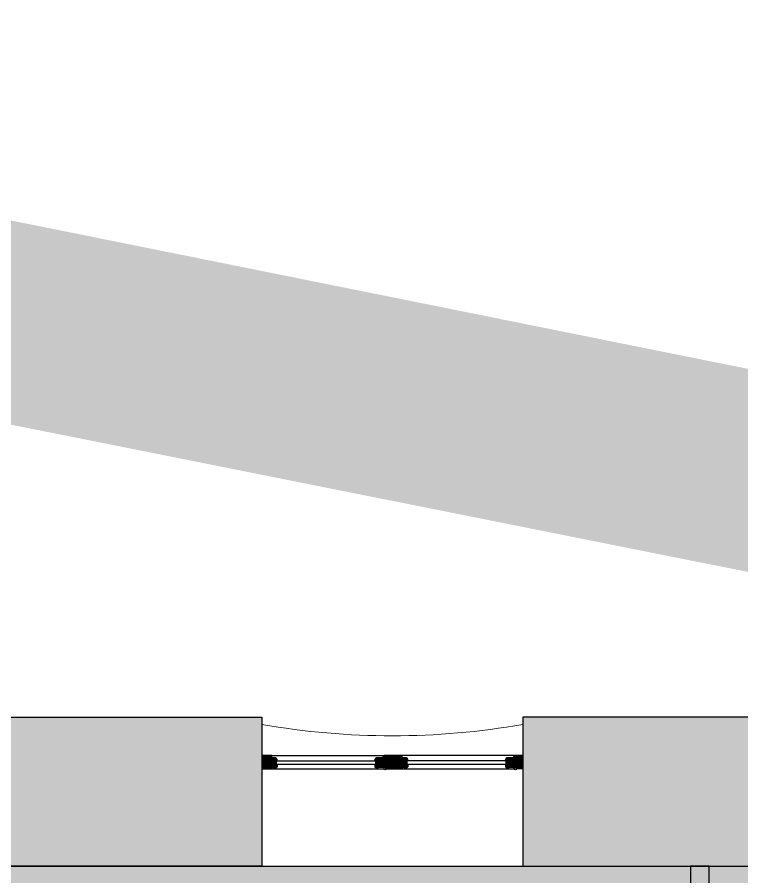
# Model space of a CAD drawing. Header units: millimetres. Extents: x 11706 to 69606, y 10911 to 38811.
# Drawn here: x 15594 to 19481, y 27403 to 32017 of the extents above; entities that cross this region are included whole.
import ezdxf

# ---------------------------------------------------------------- set-up
doc = ezdxf.new("R2010")
doc.units = ezdxf.units.MM
for name, color, linetype in [('2', 7, 'Continuous'), ('doors', 4, 'Continuous'), ('floor', 172, 'Continuous'), ('Plaster', 81, 'Continuous'), ('wall', 5, 'Continuous')]:
    doc.layers.add(name, color=color, linetype=linetype)

# ---------------------------------------------------------------- blocks, each defined once
blk = doc.blocks.new('Joint-K7335')
at = {"layer": '2', "color": 7}
for points in [[(3.9, 10.7, -0.206505), (4.5, 11.8, -0.277528), (4.6, 11.7), (4.7, 11.5, 0.626267), (5.4, 11.5, 0.131441), (5.5, 11.7), (5.5, 18, 0.509109), (4.6, 18.4, -0.294424), (2, 18.3, 0.173488), (1.3, 18.5), (0, 18.5), (0, 2.1, 0.415334), (1.2, 0.9, 0.048115), (1.5, 0.9, 0.113375), (1.5, 1), (4, 2.8, 0.235966), (4, 2.9), (4, 3.3, 0.247659), (4, 3.4, 0.287937), (3.6, 3.4), (1.8, 2.3, -0.576722), (1.5, 2.5), (1.5, 3.3, -0.235966), (1.6, 3.5), (4, 5.3, 0.235966), (4, 5.3), (4, 5.7, 0.247659), (4, 5.8, 0.287937), (3.6, 5.8), (1.8, 4.8, -0.576722), (1.5, 5), (1.5, 6.3, -0.384094), (2.6, 7.5, -0.021813), (2.7, 7.5), (6.5, 7.5), (6.5, 7.6, 0.333043), (5.7, 8.5, -0.293245), (5.3, 8.9, 0.008528), (5.2, 9.3, 0.265517), (5, 9.5, 0.023748), (4.8, 9.5, -0.356149), (3.9, 10.7, -0.356149)], [(3.2, 10.8, 0.355005), (4.6, 8.8, -0.567624), (4.7, 8.8, -0.24708), (4.4, 8.7), (2.2, 9, -0.351704), (1.2, 10.1), (1.2, 12.9, -0.414214), (1.5, 13.2), (1.6, 13.2, 0.277073), (1.9, 13.4), (3.7, 16.8, -0.041112), (3.8, 17), (4.1, 17.7, -0.50666), (4.6, 17.7, -0.2771), (4.6, 17.5), (4.6, 13.3, 0.213422), (4.7, 13.1, -0.886227), (4.4, 12.6, 0.250571), (3.2, 10.8)]]:
    blk.add_lwpolyline(points, format="xyb", dxfattribs=at)
blk.add_lwpolyline([(1.6, 17.8, 0.632714), (1, 17.6), (1, 14.2, 0.78091), (1.6, 14.1), (3.2, 17.1, -0.117333), (3.3, 17.2, 1.218085), (3, 17.5, -0.285776), (2.7, 17.3, -0.145588)], format="xyb", close=True, dxfattribs=at)
blk = doc.blocks.new('wind 2')
h = blk.add_hatch()
h.set_pattern_fill('ANSI31', color=4, angle=-180, style=0)
h.set_pattern_definition([(135, (123984.8033, -7152.9856), (2.24506403, 2.24506403), [])])
edge = h.paths.add_edge_path()
edge.add_line((67.1, -23), (82.5, -23))
edge.add_line((82.5, -23), (82.5, -19.3))
edge.add_line((82.5, -19.3), (81, -19.3))
edge.add_arc((75, -19.3), 6, 360, 450)
edge.add_line((75, -13.3), (75, -11.8))
edge.add_line((75, -11.8), (45, -11.8))
edge.add_line((45, -11.8), (45, -25.3))
edge.add_line((45, -25.3), (48.8, -25.3))
edge.add_line((48.8, -25.3), (48.8, -55.3))
edge.add_line((48.8, -55.3), (45, -55.3))
edge.add_line((45, -55.3), (45, -62.8))
edge.add_line((45, -62.8), (67.1, -62.8))
edge.add_line((67.1, -62.8), (67.1, -38))
edge.add_line((67.1, -38), (62.6, -38))
edge.add_line((62.6, -38), (62.6, -30.5))
edge.add_line((62.6, -30.5), (67.1, -30.5))
edge.add_line((67.1, -30.5), (67.1, -23))
h.paths.add_polyline_path([(52.5, -10.8), (52.5, 0), (0, 0), (0, -71), (52.5, -71), (52.5, -63.8), (44, -63.8), (44, -54.3), (48.8, -54.3), (48.8, -26.3), (44, -26.3), (44, -10.8)])
edge = h.paths.add_edge_path()
edge.add_line((67.9, -52.5), (73.1, -52.5))
edge.add_line((73.1, -52.5), (73.1, -51))
edge.add_line((73.1, -51), (82.5, -51))
edge.add_line((82.5, -51), (82.5, -61.5))
edge.add_arc((82.4, -65.4), 3.87, 88.7048, 161.2792)
edge.add_arc((75.1, -62.9), 3.87, 268.7048, 341.2792, ccw=False)
edge.add_line((75, -66.8), (75, -68))
edge.add_line((75, -68), (64.7, -68))
edge.add_line((64.7, -68), (63.8, -63))
edge.add_line((63.8, -63), (67.9, -63))
edge.add_line((67.9, -63), (67.9, -52.5))
h = blk.add_hatch()
h.set_pattern_fill('ANSI31', color=4, angle=-180, style=0)
h.set_pattern_definition([(135, (124684.8033, -7152.4606), (2.24506403, 2.24506403), [])])
edge = h.paths.add_edge_path()
edge.add_line((767.1, -22.5), (782.5, -22.5))
edge.add_line((782.5, -22.5), (782.5, -18.8))
edge.add_line((782.5, -18.8), (781, -18.8))
edge.add_arc((775, -18.8), 6, 360, 450)
edge.add_line((775, -12.8), (775, -11.3))
edge.add_line((775, -11.3), (745, -11.3))
edge.add_line((745, -11.3), (745, -24.8))
edge.add_line((745, -24.8), (748.8, -24.8))
edge.add_line((748.8, -24.8), (748.8, -54.8))
edge.add_line((748.8, -54.8), (745, -54.8))
edge.add_line((745, -54.8), (745, -62.3))
edge.add_line((745, -62.3), (767.1, -62.3))
edge.add_line((767.1, -62.3), (767.1, -37.5))
edge.add_line((767.1, -37.5), (762.6, -37.5))
edge.add_line((762.6, -37.5), (762.6, -30))
edge.add_line((762.6, -30), (767.1, -30))
edge.add_line((767.1, -30), (767.1, -22.5))
h.paths.add_polyline_path([(752.5, -10.3), (752.5, 0.5), (700, 0.5), (700, -70.5), (752.5, -70.5), (752.5, -63.3), (744, -63.3), (744, -53.8), (748.8, -53.8), (748.8, -25.8), (744, -25.8), (744, -10.3)])
edge = h.paths.add_edge_path()
edge.add_line((767.9, -52), (773.1, -52))
edge.add_line((773.1, -52), (773.1, -50.5))
edge.add_line((773.1, -50.5), (782.5, -50.5))
edge.add_line((782.5, -50.5), (782.5, -61))
edge.add_arc((782.4, -64.8), 3.87, 88.7048, 161.2792)
edge.add_arc((775.1, -62.4), 3.87, 268.7048, 341.2792, ccw=False)
edge.add_line((775, -66.2), (775, -67.5))
edge.add_line((775, -67.5), (764.7, -67.5))
edge.add_line((764.7, -67.5), (763.8, -62.5))
edge.add_line((763.8, -62.5), (767.9, -62.5))
edge.add_line((767.9, -62.5), (767.9, -52))
h = blk.add_hatch()
h.set_pattern_fill('ANSI31', color=4, angle=-180, style=0)
h.set_pattern_definition([(135, (124412.3033, -7152.4606), (2.24506403, 2.24506403), [])])
edge = h.paths.add_edge_path()
edge.add_line((1358, -27.8), (1351.6, -27.8))
edge.add_line((1351.6, -27.8), (1351.6, -18))
edge.add_line((1351.6, -18), (1354.6, -16.3))
edge.add_arc((1353.9, -15), 1.5, 300.1137, 360)
edge.add_line((1355.4, -15), (1355.4, -11.6))
edge.add_line((1355.4, -11.6), (1355, -11.3))
edge.add_line((1355, -11.3), (1314.1, -11.3))
edge.add_line((1314.1, -11.3), (1314.1, -12.8))
edge.add_arc((1314.1, -18.8), 6, 90, 180)
edge.add_line((1308.1, -18.8), (1306.6, -18.8))
edge.add_line((1306.6, -18.8), (1306.6, -22.5))
edge.add_line((1306.6, -22.5), (1322, -22.5))
edge.add_line((1322, -22.5), (1322, -30))
edge.add_line((1322, -30), (1326.5, -30))
edge.add_line((1326.5, -30), (1326.5, -37.5))
edge.add_line((1326.5, -37.5), (1322, -37.5))
edge.add_line((1322, -37.5), (1322, -62.3))
edge.add_line((1322, -62.3), (1358.8, -62.3))
edge.add_line((1358.8, -62.3), (1359.1, -61.9))
edge.add_line((1359.1, -61.9), (1358.6, -42))
edge.add_line((1358.6, -42), (1358.2, -41.6))
edge.add_line((1358.2, -41.6), (1351.6, -41.6))
edge.add_line((1351.6, -41.6), (1351.6, -34.9))
edge.add_line((1351.6, -34.9), (1358.4, -30.7))
edge.add_line((1358.4, -30.7), (1358.4, -28.1))
edge.add_line((1358.4, -28.1), (1358, -27.8))
edge = h.paths.add_edge_path()
edge.add_line((1321.3, -51.8), (1316, -51.8))
edge.add_line((1316, -51.8), (1316, -50.3))
edge.add_line((1316, -50.3), (1306.6, -50.3))
edge.add_line((1306.6, -50.3), (1306.6, -60.8))
edge.add_arc((1306.7, -64.6), 3.87, 18.7208, 91.2952, ccw=False)
edge.add_arc((1314, -62.1), 3.87, 198.7208, 271.2952)
edge.add_line((1314.1, -66), (1314.1, -67.5))
edge.add_line((1314.1, -67.5), (1324.4, -67.5))
edge.add_line((1324.4, -67.5), (1325.4, -62.3))
edge.add_line((1325.4, -62.3), (1321.6, -62.3))
edge.add_line((1321.6, -62.3), (1321.3, -51.8))
edge = h.paths.add_edge_path()
edge.add_line((1360.3, -43), (1360.3, -62.3))
edge.add_arc((1360.3, -69), 6.75, 0, 90, ccw=False)
edge.add_line((1367, -69), (1367, -70))
edge.add_line((1367, -70), (1400, -70))
edge.add_line((1400, -70), (1400, 0.5))
edge.add_line((1400, 0.5), (1356.5, 0.5))
edge.add_line((1356.5, 0.5), (1356.5, -1))
edge.add_arc((1356.5, -7), 6, 90, 180)
edge.add_line((1350.5, -7), (1349, -7))
edge.add_line((1349, -7), (1349, -10.1))
edge.add_line((1349, -10.1), (1357.3, -10.1))
edge.add_line((1357.3, -10.1), (1357.3, -19.1))
edge.add_line((1357.3, -19.1), (1353.5, -21.4))
edge.add_line((1353.5, -21.4), (1353.5, -23.3))
edge.add_line((1353.5, -23.3), (1353.9, -23.6))
edge.add_line((1353.9, -23.6), (1367.4, -23.6))
edge.add_line((1367.4, -23.6), (1367.4, -26.6))
edge.add_line((1367.4, -26.6), (1361.8, -26.6))
edge.add_line((1361.8, -26.6), (1361.8, -29.1))
edge.add_line((1361.8, -29.1), (1360.3, -29.1))
edge.add_line((1360.3, -29.1), (1360.3, -31.2))
edge.add_line((1360.3, -31.2), (1353.5, -35.3))
edge.add_line((1353.5, -35.3), (1353.5, -37.1))
edge.add_line((1353.5, -37.1), (1353.9, -37.5))
edge.add_line((1353.9, -37.5), (1367.4, -37.5))
edge.add_line((1367.4, -37.5), (1367.4, -40.5))
edge.add_line((1367.4, -40.5), (1361.8, -40.5))
edge.add_line((1361.8, -40.5), (1361.8, -43))
at = {"ltscale": 10}
h = blk.add_hatch(dxfattribs=at)
h.set_pattern_fill('BRASS', color=4, scale=0.225, angle=-225, style=0)
h.set_pattern_definition([(315, (-1929.7764, -627.2127), (1.0102788, 1.0102788), []), (315, (-1929.2713, -626.7076), (1.0102788, 1.0102788), [0.714375, -0.3571875])])
h.paths.add_polyline_path([(70.5, -23), (70.5, -26), (79.5, -26), (79.5, -23)])
h = blk.add_hatch(dxfattribs=at)
h.set_pattern_fill('ANGLE', color=4, scale=0.1125, angle=-225, style=0)
h.set_pattern_definition([(315, (-1929.7764, -627.2127), (0.55565335, 0.55565335), [0.5715, -0.2143125]), (45, (-1929.7764, -627.2127), (-0.55565335, 0.55565335), [0.5715, -0.2143125])])
h.paths.add_polyline_path([(79.5, -23), (79.5, -26), (82.5, -26), (82.5, -23)])
h = blk.add_hatch()
h.set_pattern_fill('ANSI31', color=4, angle=-180, style=0)
h.set_pattern_definition([(135, (123712.3033, -7152.9856), (2.24506403, 2.24506403), [])])
edge = h.paths.add_edge_path()
edge.add_line((658, -28.3), (651.6, -28.3))
edge.add_line((651.6, -28.3), (651.6, -18.5))
edge.add_line((651.6, -18.5), (654.6, -16.8))
edge.add_arc((653.9, -15.5), 1.5, 300.1137, 360)
edge.add_line((655.4, -15.5), (655.4, -12.2))
edge.add_line((655.4, -12.2), (655, -11.8))
edge.add_line((655, -11.8), (614.1, -11.8))
edge.add_line((614.1, -11.8), (614.1, -13.3))
edge.add_arc((614.1, -19.3), 6, 90, 180)
edge.add_line((608.1, -19.3), (606.6, -19.3))
edge.add_line((606.6, -19.3), (606.6, -23))
edge.add_line((606.6, -23), (622, -23))
edge.add_line((622, -23), (622, -30.5))
edge.add_line((622, -30.5), (626.5, -30.5))
edge.add_line((626.5, -30.5), (626.5, -38))
edge.add_line((626.5, -38), (622, -38))
edge.add_line((622, -38), (622, -62.8))
edge.add_line((622, -62.8), (658.8, -62.8))
edge.add_line((658.8, -62.8), (659.1, -62.4))
edge.add_line((659.1, -62.4), (658.6, -42.5))
edge.add_line((658.6, -42.5), (658.2, -42.2))
edge.add_line((658.2, -42.2), (651.6, -42.2))
edge.add_line((651.6, -42.2), (651.6, -35.4))
edge.add_line((651.6, -35.4), (658.4, -31.3))
edge.add_line((658.4, -31.3), (658.4, -28.7))
edge.add_line((658.4, -28.7), (658, -28.3))
edge = h.paths.add_edge_path()
edge.add_line((621.3, -52.3), (616, -52.3))
edge.add_line((616, -52.3), (616, -50.8))
edge.add_line((616, -50.8), (606.6, -50.8))
edge.add_line((606.6, -50.8), (606.6, -61.3))
edge.add_arc((606.7, -65.1), 3.87, 18.7208, 91.2952, ccw=False)
edge.add_arc((614, -62.7), 3.87, 198.7208, 271.2952)
edge.add_line((614.1, -66.5), (614.1, -68))
edge.add_line((614.1, -68), (624.4, -68))
edge.add_line((624.4, -68), (625.4, -62.8))
edge.add_line((625.4, -62.8), (621.6, -62.8))
edge.add_line((621.6, -62.8), (621.3, -52.3))
edge = h.paths.add_edge_path()
edge.add_line((660.2, -43.5), (660.2, -62.8))
edge.add_arc((660.2, -69.5), 6.75, 0, 90, ccw=False)
edge.add_line((667, -69.5), (667, -70.5))
edge.add_line((667, -70.5), (700, -70.5))
edge.add_line((700, -70.5), (700, 0))
edge.add_line((700, 0), (656.5, 0))
edge.add_line((656.5, 0), (656.5, -1.5))
edge.add_arc((656.5, -7.5), 6, 90, 180)
edge.add_line((650.5, -7.5), (649, -7.5))
edge.add_line((649, -7.5), (649, -10.7))
edge.add_line((649, -10.7), (657.2, -10.7))
edge.add_line((657.2, -10.7), (657.2, -19.7))
edge.add_line((657.2, -19.7), (653.5, -21.9))
edge.add_line((653.5, -21.9), (653.5, -23.8))
edge.add_line((653.5, -23.8), (653.9, -24.2))
edge.add_line((653.9, -24.2), (667.4, -24.2))
edge.add_line((667.4, -24.2), (667.4, -27.2))
edge.add_line((667.4, -27.2), (661.8, -27.2))
edge.add_line((661.8, -27.2), (661.8, -29.6))
edge.add_line((661.8, -29.6), (660.2, -29.6))
edge.add_line((660.2, -29.6), (660.2, -31.7))
edge.add_line((660.2, -31.7), (653.5, -35.8))
edge.add_line((653.5, -35.8), (653.5, -37.7))
edge.add_line((653.5, -37.7), (653.9, -38))
edge.add_line((653.9, -38), (667.4, -38))
edge.add_line((667.4, -38), (667.4, -41))
edge.add_line((667.4, -41), (661.8, -41))
edge.add_line((661.8, -41), (661.8, -43.5))
h = blk.add_hatch(dxfattribs=at)
h.set_pattern_fill('ANGLE', color=4, scale=0.1125, angle=-225, style=0)
h.set_pattern_definition([(225, (2618.9014, -627.2127), (-0.55565335, 0.55565335), [0.5715, -0.2143125]), (135, (2618.9014, -627.2127), (0.55565335, 0.55565335), [0.5715, -0.2143125])])
h.paths.add_polyline_path([(609.6, -23), (609.6, -26), (606.6, -26), (606.6, -23)])
h = blk.add_hatch(dxfattribs=at)
h.set_pattern_fill('BRASS', color=4, scale=0.225, angle=-225, style=0)
h.set_pattern_definition([(225, (2618.9014, -627.2127), (-1.0102788, 1.0102788), []), (225, (2618.3963, -626.7076), (-1.0102788, 1.0102788), [0.714375, -0.3571875])])
h.paths.add_polyline_path([(618.6, -23), (618.6, -26), (609.6, -26), (609.6, -23)])
h = blk.add_hatch(dxfattribs=at)
h.set_pattern_fill('BRASS', color=4, scale=0.225, angle=-225, style=0)
h.set_pattern_definition([(315, (-1229.7764, -626.6877), (1.0102788, 1.0102788), []), (315, (-1229.2713, -626.1826), (1.0102788, 1.0102788), [0.714375, -0.3571875])])
h.paths.add_polyline_path([(770.5, -22.5), (770.5, -25.5), (779.5, -25.5), (779.5, -22.5)])
h = blk.add_hatch(dxfattribs=at)
h.set_pattern_fill('ANGLE', color=4, scale=0.1125, angle=-225, style=0)
h.set_pattern_definition([(315, (-1229.7764, -626.6877), (0.55565335, 0.55565335), [0.5715, -0.2143125]), (45, (-1229.7764, -626.6877), (-0.55565335, 0.55565335), [0.5715, -0.2143125])])
h.paths.add_polyline_path([(779.5, -22.5), (779.5, -25.5), (782.5, -25.5), (782.5, -22.5)])
h = blk.add_hatch(dxfattribs=at)
h.set_pattern_fill('ANGLE', color=4, scale=0.1125, angle=-225, style=0)
h.set_pattern_definition([(225, (3318.9014, -626.6877), (-0.55565335, 0.55565335), [0.5715, -0.2143125]), (135, (3318.9014, -626.6877), (0.55565335, 0.55565335), [0.5715, -0.2143125])])
h.paths.add_polyline_path([(1309.6, -22.5), (1309.6, -25.5), (1306.6, -25.5), (1306.6, -22.5)])
h = blk.add_hatch(dxfattribs=at)
h.set_pattern_fill('BRASS', color=4, scale=0.225, angle=-225, style=0)
h.set_pattern_definition([(225, (3318.9014, -626.6877), (-1.0102788, 1.0102788), []), (225, (3318.3963, -626.1826), (-1.0102788, 1.0102788), [0.714375, -0.3571875])])
h.paths.add_polyline_path([(1318.6, -22.5), (1318.6, -25.5), (1309.6, -25.5), (1309.6, -22.5)])
h = blk.add_hatch(dxfattribs=at)
h.set_pattern_fill('ANGLE', color=4, scale=0.1125, angle=-225, style=0)
h.set_pattern_definition([(315, (-1929.7764, -636.9627), (0.55565335, 0.55565335), [0.5715, -0.2143125]), (45, (-1929.7764, -636.9627), (-0.55565335, 0.55565335), [0.5715, -0.2143125])])
edge = h.paths.add_edge_path()
edge.add_line((67.1, -50.8), (69.4, -50.8))
edge.add_line((69.4, -50.8), (69.4, -49.3))
edge.add_arc((68.2, -49.6), 1.16, 14.793, 165.207)
edge.add_line((67.1, -49.3), (67.1, -50.8))
h = blk.add_hatch(dxfattribs=at)
h.set_pattern_fill('ANGLE', color=4, scale=0.1125, angle=-225, style=0)
h.set_pattern_definition([(315, (-1933.9014, -636.9627), (0.55565335, 0.55565335), [0.5715, -0.2143125]), (45, (-1933.9014, -636.9627), (-0.55565335, 0.55565335), [0.5715, -0.2143125])])
edge = h.paths.add_edge_path()
edge.add_line((67.5, -52.3), (72, -52.3))
edge.add_arc((71.4, -51.5), 0.938, 306.8699, 413.1301)
edge.add_line((72, -50.8), (67.5, -50.8))
edge.add_arc((68.1, -51.5), 0.926, 125.8841, 234.1159)
h = blk.add_hatch(dxfattribs=at)
h.set_pattern_fill('ANGLE', color=4, scale=0.1125, angle=-225, style=0)
h.set_pattern_definition([(225, (2623.0264, -636.9627), (-0.55565335, 0.55565335), [0.5715, -0.2143125]), (135, (2623.0264, -636.9627), (0.55565335, 0.55565335), [0.5715, -0.2143125])])
edge = h.paths.add_edge_path()
edge.add_line((621.6, -52.3), (617.1, -52.3))
edge.add_arc((617.7, -51.5), 0.938, 126.8699, 233.1301, ccw=False)
edge.add_line((617.1, -50.8), (621.6, -50.8))
edge.add_arc((621.1, -51.5), 0.926, -54.1159, 54.1159, ccw=False)
h = blk.add_hatch(dxfattribs=at)
h.set_pattern_fill('ANGLE', color=4, scale=0.1125, angle=-225, style=0)
h.set_pattern_definition([(225, (2618.9014, -636.9627), (-0.55565335, 0.55565335), [0.5715, -0.2143125]), (135, (2618.9014, -636.9627), (0.55565335, 0.55565335), [0.5715, -0.2143125])])
edge = h.paths.add_edge_path()
edge.add_line((622, -50.8), (619.8, -50.8))
edge.add_line((619.8, -50.8), (619.8, -49.3))
edge.add_arc((620.9, -49.6), 1.16, 14.793, 165.207, ccw=False)
edge.add_line((622, -49.3), (622, -50.8))
h = blk.add_hatch(dxfattribs=at)
h.set_pattern_fill('ANGLE', color=4, scale=0.1125, angle=-225, style=0)
h.set_pattern_definition([(315, (-1229.7764, -636.4377), (0.55565335, 0.55565335), [0.5715, -0.2143125]), (45, (-1229.7764, -636.4377), (-0.55565335, 0.55565335), [0.5715, -0.2143125])])
edge = h.paths.add_edge_path()
edge.add_line((767.1, -50.3), (769.4, -50.3))
edge.add_line((769.4, -50.3), (769.4, -48.8))
edge.add_arc((768.2, -49), 1.16, 14.793, 165.207)
edge.add_line((767.1, -48.8), (767.1, -50.3))
h = blk.add_hatch(dxfattribs=at)
h.set_pattern_fill('ANGLE', color=4, scale=0.1125, angle=-225, style=0)
h.set_pattern_definition([(315, (-1233.9014, -636.4377), (0.55565335, 0.55565335), [0.5715, -0.2143125]), (45, (-1233.9014, -636.4377), (-0.55565335, 0.55565335), [0.5715, -0.2143125])])
edge = h.paths.add_edge_path()
edge.add_line((767.5, -51.8), (772, -51.8))
edge.add_arc((771.4, -51), 0.938, 306.8699, 413.1301)
edge.add_line((772, -50.3), (767.5, -50.3))
edge.add_arc((768.1, -51), 0.926, 125.8841, 234.1159)
h = blk.add_hatch(dxfattribs=at)
h.set_pattern_fill('ANGLE', color=4, scale=0.1125, angle=-225, style=0)
h.set_pattern_definition([(225, (3323.0264, -636.4377), (-0.55565335, 0.55565335), [0.5715, -0.2143125]), (135, (3323.0264, -636.4377), (0.55565335, 0.55565335), [0.5715, -0.2143125])])
edge = h.paths.add_edge_path()
edge.add_line((1321.6, -51.8), (1317.1, -51.8))
edge.add_arc((1317.7, -51), 0.938, 126.8699, 233.1301, ccw=False)
edge.add_line((1317.1, -50.3), (1321.6, -50.3))
edge.add_arc((1321.1, -51), 0.926, -54.1159, 54.1159, ccw=False)
h = blk.add_hatch(dxfattribs=at)
h.set_pattern_fill('ANGLE', color=4, scale=0.1125, angle=-225, style=0)
h.set_pattern_definition([(225, (3318.9014, -636.4377), (-0.55565335, 0.55565335), [0.5715, -0.2143125]), (135, (3318.9014, -636.4377), (0.55565335, 0.55565335), [0.5715, -0.2143125])])
edge = h.paths.add_edge_path()
edge.add_line((1322, -50.3), (1319.8, -50.3))
edge.add_line((1319.8, -50.3), (1319.8, -48.8))
edge.add_arc((1320.9, -49), 1.16, 14.793, 165.207, ccw=False)
edge.add_line((1322, -48.8), (1322, -50.3))
at = {"color": 8}
for p, q in [((52.5, 0), (656.5, 0)), ((1356.5, 0.5), (752.5, 0.5)), ((52.5, -71), (650.6, -71)), ((752.5, -70.5), (1353.4, -70.5))]:
    blk.add_line(p, q, dxfattribs=at)
for p, q in [((45, -25.3), (48.8, -25.3)), ((69.4, -50.8), (69.4, -26)), ((661.8, -43.5), (660.2, -43.5)), ((745, -24.8), (748.8, -24.8)), ((769.4, -50.3), (769.4, -25.5)), ((1361.8, -43), (1360.3, -43)), ((52.5, -62.8), (52.5, -71)), ((752.5, -62.3), (752.5, -70.5))]:
    blk.add_line(p, q)
at = {"color": 4, "ltscale": 10}
for p, q in [((69.4, -25.3), (67.1, -48.5)), ((67.1, -25.3), (69.4, -48.5)), ((622, -25.3), (619.8, -48.5)), ((619.8, -25.3), (622, -48.5)), ((619.8, -50.8), (619.8, -26)), ((769.4, -24.8), (767.1, -48)), ((767.1, -24.8), (769.4, -48)), ((1322, -24.8), (1319.8, -48)), ((1319.8, -24.8), (1322, -48)), ((1319.8, -50.3), (1319.8, -25.5)), ((655.1, -57.2), (655.5, -64.1)), ((1355.1, -56.7), (1355.5, -63.6)), ((1364, -56.5), (1364, -63.4))]:
    blk.add_line(p, q, dxfattribs=at)
at = {"color": 7}
for p, q in [((619.8, -29.3), (69.4, -29.3)), ((1319.8, -28.7), (769.4, -28.7)), ((619.8, -47.5), (69.4, -48.1)), ((1319.8, -47), (769.4, -47))]:
    blk.add_line(p, q, dxfattribs=at)
for points in [[(52.5, -10.8), (52.5, 0), (0, 0), (0, -71), (52.5, -71), (52.5, -63.8), (44, -63.8), (44, -54.3), (48.8, -54.3), (48.8, -26.3), (44, -26.3), (44, -10.8), (52.5, -10.8)], [(752.5, -10.3), (752.5, 0.5), (700, 0.5), (700, -70.5), (752.5, -70.5), (752.5, -63.3), (744, -63.3), (744, -53.8), (748.8, -53.8), (748.8, -25.8), (744, -25.8), (744, -10.3), (752.5, -10.3)]]:
    blk.add_lwpolyline(points, dxfattribs=at)
for points in [[(1360.3, -43), (1360.3, -62.3, -0.414214), (1367, -69), (1367, -70), (1400, -70), (1400, 0.5), (1356.5, 0.5), (1356.5, -1, 0.414214), (1350.5, -7), (1349, -7), (1349, -10.1), (1357.3, -10.1), (1357.3, -19.1), (1353.5, -21.4), (1353.5, -23.3), (1353.9, -23.6), (1367.4, -23.6), (1367.4, -26.6), (1361.8, -26.6), (1361.8, -29.1), (1360.3, -29.1), (1360.3, -31.2), (1353.5, -35.3), (1353.5, -37.1), (1353.9, -37.5), (1367.4, -37.5), (1367.4, -40.5), (1361.8, -40.5), (1361.8, -43)], [(67.1, -23), (82.5, -23), (82.5, -19.3), (81, -19.3, 0.414214), (75, -13.3), (75, -11.8), (45, -11.8), (45, -25.3), (48.8, -25.3), (48.8, -55.3), (45, -55.3), (45, -62.8), (67.1, -62.8), (67.1, -38), (62.6, -38), (62.6, -30.5), (67.1, -30.5), (67.1, -23)], [(660.2, -43.5), (660.2, -62.8, -0.414214), (667, -69.5), (667, -70.5), (700, -70.5), (700, 0), (656.5, 0), (656.5, -1.5, 0.414214), (650.5, -7.5), (649, -7.5), (649, -10.7), (657.2, -10.7), (657.2, -19.7), (653.5, -21.9), (653.5, -23.8), (653.9, -24.2), (667.4, -24.2), (667.4, -27.2), (661.8, -27.2), (661.8, -29.6), (660.2, -29.6), (660.2, -31.7), (653.5, -35.8), (653.5, -37.7), (653.9, -38), (667.4, -38), (667.4, -41), (661.8, -41), (661.8, -43.5)], [(767.1, -22.5), (782.5, -22.5), (782.5, -18.8), (781, -18.8, 0.414214), (775, -12.8), (775, -11.3), (745, -11.3), (745, -24.8), (748.8, -24.8), (748.8, -54.8), (745, -54.8), (745, -62.3), (767.1, -62.3), (767.1, -37.5), (762.6, -37.5), (762.6, -30), (767.1, -30), (767.1, -22.5)]]:
    blk.add_lwpolyline(points, format="xyb", dxfattribs=at)
at = {"color": 4, "ltscale": 10}
for points in [[(67.1, -48.5), (69.4, -48.5), (69.4, -25.3), (67.1, -25.3)], [(70.5, -23), (70.5, -26), (79.5, -26), (79.5, -23)], [(79.5, -23), (79.5, -26), (82.5, -26), (82.5, -23)], [(609.6, -23), (609.6, -26), (606.6, -26), (606.6, -23)], [(618.6, -23), (618.6, -26), (609.6, -26), (609.6, -23)], [(622, -48.5), (619.8, -48.5), (619.8, -25.3), (622, -25.3)], [(658.9, -57), (655.1, -57.2), (654.5, -43.7), (658.2, -43.6)], [(660.2, -57), (664, -57), (664, -43.5), (660.2, -43.5)], [(767.1, -48), (769.4, -48), (769.4, -24.8), (767.1, -24.8)], [(770.5, -22.5), (770.5, -25.5), (779.5, -25.5), (779.5, -22.5)], [(779.5, -22.5), (779.5, -25.5), (782.5, -25.5), (782.5, -22.5)], [(1309.6, -22.5), (1309.6, -25.5), (1306.6, -25.5), (1306.6, -22.5)], [(1318.6, -22.5), (1318.6, -25.5), (1309.6, -25.5), (1309.6, -22.5)], [(1322, -48), (1319.8, -48), (1319.8, -24.8), (1322, -24.8)], [(1358.9, -56.5), (1355.1, -56.7), (1354.5, -43.2), (1358.2, -43)], [(1360.3, -56.5), (1364, -56.5), (1364, -43), (1360.3, -43)]]:
    blk.add_lwpolyline(points, close=True, dxfattribs=at)
at = {"color": 7}
for points in [[(79.1, -44.4), (79.1, -32.4), (75.4, -32.4), (75.4, -33.1), (69.4, -35), (69.4, -41.8), (75.4, -43.6), (75.4, -44.4)], [(78.7, -44), (78.7, -32.8), (75.7, -32.8), (75.7, -33.4), (69.7, -35.2), (69.7, -41.6), (75.7, -43.4), (75.7, -44)], [(610.8, -44.4), (610.8, -32.4), (614.5, -32.4), (614.5, -33.1), (619.8, -35), (619.8, -41.8), (614.5, -43.6), (614.5, -44.4)], [(611.1, -44), (611.1, -32.8), (614.1, -32.8), (614.1, -33.4), (619.4, -35.2), (619.4, -41.6), (614.1, -43.4), (614.1, -44)], [(779.1, -43.9), (779.1, -31.9), (775.4, -31.9), (775.4, -32.6), (769.4, -34.4), (769.4, -41.3), (775.4, -43.1), (775.4, -43.9)], [(778.7, -43.5), (778.7, -32.2), (775.7, -32.2), (775.7, -32.9), (769.7, -34.7), (769.7, -41), (775.7, -42.9), (775.7, -43.5)], [(1310.8, -43.9), (1310.8, -31.9), (1314.5, -31.9), (1314.5, -32.6), (1319.8, -34.4), (1319.8, -41.3), (1314.5, -43.1), (1314.5, -43.9)], [(1311.1, -43.5), (1311.1, -32.2), (1314.1, -32.2), (1314.1, -32.9), (1319.4, -34.7), (1319.4, -41), (1314.1, -42.9), (1314.1, -43.5)]]:
    blk.add_lwpolyline(points, close=True, dxfattribs=at)
for points in [[(658, -28.3), (651.6, -28.3), (651.6, -18.5), (654.6, -16.8, 0.267417), (655.4, -15.5), (655.4, -12.2), (655, -11.8), (614.1, -11.8), (614.1, -13.3, 0.414214), (608.1, -19.3), (606.6, -19.3), (606.6, -23), (622, -23), (622, -30.5), (626.5, -30.5), (626.5, -38), (622, -38), (622, -62.8), (658.8, -62.8), (659.1, -62.4), (658.6, -42.5), (658.2, -42.2), (651.6, -42.2), (651.6, -35.4), (658.4, -31.3), (658.4, -28.7)], [(1358, -27.8), (1351.6, -27.8), (1351.6, -18), (1354.6, -16.3, 0.267417), (1355.4, -15), (1355.4, -11.6), (1355, -11.3), (1314.1, -11.3), (1314.1, -12.8, 0.414214), (1308.1, -18.8), (1306.6, -18.8), (1306.6, -22.5), (1322, -22.5), (1322, -30), (1326.5, -30), (1326.5, -37.5), (1322, -37.5), (1322, -62.3), (1358.8, -62.3), (1359.1, -61.9), (1358.6, -42), (1358.2, -41.6), (1351.6, -41.6), (1351.6, -34.9), (1358.4, -30.7), (1358.4, -28.1)], [(67.9, -52.5), (73.1, -52.5), (73.1, -51), (82.5, -51), (82.5, -61.5, 0.327693), (78.7, -64.1, -0.327693), (75, -66.8), (75, -68), (64.7, -68), (63.8, -63), (67.9, -63), (67.9, -52.5)], [(621.3, -52.3), (616, -52.3), (616, -50.8), (606.6, -50.8), (606.6, -61.3, -0.327693), (610.4, -63.9, 0.327693), (614.1, -66.5), (614.1, -68), (624.4, -68), (625.4, -62.8), (621.6, -62.8), (621.3, -52.3)], [(767.9, -52), (773.1, -52), (773.1, -50.5), (782.5, -50.5), (782.5, -61, 0.327693), (778.7, -63.6, -0.327693), (775, -66.2), (775, -67.5), (764.7, -67.5), (763.8, -62.5), (767.9, -62.5), (767.9, -52)], [(1321.3, -51.8), (1316, -51.8), (1316, -50.3), (1306.6, -50.3), (1306.6, -60.8, -0.327693), (1310.4, -63.4, 0.327693), (1314.1, -66), (1314.1, -67.5), (1324.4, -67.5), (1325.4, -62.3), (1321.6, -62.3), (1321.3, -51.8)]]:
    blk.add_lwpolyline(points, format="xyb", close=True, dxfattribs=at)
at = {"color": 4, "ltscale": 10}
for points in [[(67.1, -50.8), (69.4, -50.8), (69.4, -49.3, 0.770201), (67.1, -49.3)], [(67.5, -52.3), (72, -52.3, 0.5), (72, -50.8), (67.5, -50.8, 0.5108)], [(621.6, -52.3), (617.1, -52.3, -0.5), (617.1, -50.8), (621.6, -50.8, -0.5108)], [(622, -50.8), (619.8, -50.8), (619.8, -49.3, -0.770201), (622, -49.3)], [(767.1, -50.3), (769.4, -50.3), (769.4, -48.8, 0.770201), (767.1, -48.8)], [(767.5, -51.8), (772, -51.8, 0.5), (772, -50.3), (767.5, -50.3, 0.5108)], [(1321.6, -51.8), (1317.1, -51.8, -0.5), (1317.1, -50.3), (1321.6, -50.3, -0.5108)], [(1322, -50.3), (1319.8, -50.3), (1319.8, -48.8, -0.770201), (1322, -48.8)]]:
    blk.add_lwpolyline(points, format="xyb", close=True, dxfattribs=at)
at = {"color": 7}
for centre, radius in [((659.9, -69.8), 6.56), ((659.9, -69.8), 5.25), ((1359.9, -69.2), 6.56), ((1359.9, -69.2), 5.25)]:
    blk.add_circle(centre, radius, dxfattribs=at)
at = {"color": 4, "ltscale": 10, "xscale": -0.75, "yscale": 0.75, "zscale": 0.75, "rotation": 90}
for p in [(667.4, -24.2), (667.4, -38), (1367.4, -23.6), (1367.4, -37.5)]:
    blk.add_blockref('Joint-K7335', p, dxfattribs=at)

msp = doc.modelspace()

# ---------------------------------------------------------------- hatches: boundary and pattern name
at = {"layer": 'floor', "true_color": 0xfef4cd}
h = msp.add_hatch(color=254, dxfattribs=at)
h.paths.add_polyline_path([(16506.5, 11710.5), (12406.5, 11710.5), (12406.6, 15810.5), (16506.5, 15810.5), (16506.5, 14810.5), (16606.5, 14810.5), (16606.5, 16010.5), (16506.5, 16010.5), (16506.5, 16910.5), (16606.5, 16910.5), (16606.5, 18185.5), (12406.5, 18185.5), (12406.5, 22335.5), (18706.5, 22335.5), (18706.5, 22085.5), (18956.5, 22085.5), (18956.5, 17085.5), (18706.5, 17085.5), (18706.5, 16485.5), (19306.5, 16485.5), (19306.5, 17085.5), (19056.5, 17085.5), (19056.5, 22085.5), (19306.5, 22085.5), (19306.5, 22335.5), (26106.5, 22335.5), (26106.5, 22085.5), (26706.5, 22085.5), (26706.5, 22685.5), (26106.5, 22685.5), (26106.5, 22435.5), (19306.5, 22435.5), (19306.5, 22956.8), (19206.5, 22956.8), (19206.5, 22685.5), (18706.5, 22685.5), (18706.5, 22435.5), (12406.5, 22435.5), (12406.5, 27460.5), (12606.5, 27460.5), (12606.5, 28260.5), (13406.5, 28260.5), (13406.5, 27460.5), (19206.5, 27460.5), (19206.5, 23766.8), (19306.5, 23766.8), (19306.5, 27460.5), (26356.5, 27460.5), (26356.5, 23766.8), (26456.5, 23766.8), (26456.5, 27460.5), (31206.5, 27460.5), (31206.5, 22435.5), (28206.5, 22435.5), (28206.5, 22335.5), (31206.5, 22335.5), (31206.5, 16835.5), (28206.5, 16835.5), (28206.5, 16735.5), (31206.5, 16735.5), (31206.5, 11710.5), (26806.5, 11710.5), (26806.5, 13826.7), (26706.5, 13826.7), (26706.5, 11710.5), (16606.5, 11710.5), (16606.5, 13910.5), (16506.5, 13910.5)])
h.paths.add_polyline_path([(26106.5, 17085.5), (26706.5, 17085.5), (26706.5, 16485.5), (26106.5, 16485.5)], flags=16)
at = {"layer": 'wall', "true_color": 0x706e6b}
h = msp.add_hatch(color=8, dxfattribs=at)
h.paths.add_polyline_path([(12406.5, 15910.5), (16506.5, 15910.5), (16506.5, 16010.5), (16606.5, 16010.5), (16606.5, 14810.5), (16506.5, 14810.5), (16506.5, 15810.5), (12406.5, 15810.5)])
h.paths.add_polyline_path([(68906.5, 19785.5), (65406.5, 19785.5), (65406.5, 19885.5), (65306.5, 19885.5), (65306.5, 19585.5), (65406.5, 19585.5), (65406.5, 19685.5), (68906.5, 19685.5)])
h.paths.add_polyline_path([(68906.5, 22460.5), (64667.3, 22460.5), (64667.3, 22311.1), (65306.5, 22311.1), (65306.5, 20885.5), (65406.5, 20885.5), (65406.5, 22311.1), (68906.5, 22311.1)])
h.paths.add_polyline_path([(16606.5, 13910.5), (16506.5, 13910.5), (16506.5, 11710.5), (16606.5, 11710.5)])
h.paths.add_polyline_path([(65406.5, 18585.5), (65306.5, 18585.5), (65306.5, 17010.5), (65406.5, 17010.5)])
h.paths.add_polyline_path([(63706.5, 16485.5), (63506.5, 16485.5), (63506.5, 11710.5), (63706.5, 11710.5)])
h.paths.add_polyline_path([(63906.5, 17010.5), (63706.5, 17010.5), (63706.5, 16760.5), (63906.5, 16760.5)])
h.paths.add_polyline_path([(66906.5, 17010.5), (64906.5, 17010.5), (64906.5, 16760.5), (66906.5, 16760.5)])
h.paths.add_polyline_path([(63481.5, 27460.5), (63331.5, 27460.5), (63331.5, 22685.5), (63481.5, 22685.5)], flags=16)
h.paths.add_polyline_path([(63856.5, 22460.5), (63706.5, 22460.5), (63706.5, 22310.5), (63856.5, 22310.5)], flags=17)
h.paths.add_polyline_path([(56081.5, 16485.5), (55931.5, 16485.5), (55931.5, 11710.5), (56081.5, 11710.5)])
h.paths.add_polyline_path([(48681.5, 16485.5), (48531.5, 16485.5), (48531.5, 11710.5), (48681.5, 11710.5)])
h.paths.add_polyline_path([(48681.5, 27460.5), (48531.5, 27460.5), (48531.5, 22685.5), (48681.5, 22685.5)], flags=16)
h.paths.add_polyline_path([(19056.5, 22085.5), (18956.5, 22085.5), (18956.5, 17085.5), (19056.5, 17085.5)])
h.paths.add_polyline_path([(26806.5, 13826.7), (26706.5, 13826.7), (26706.5, 11710.5), (26806.5, 11710.5)])
h.paths.add_polyline_path([(18706.5, 22435.5), (12406.5, 22435.5), (12406.5, 22335.5), (18706.5, 22335.5)])
h.paths.add_polyline_path([(26106.5, 22435.5), (19306.5, 22435.5), (19306.5, 22335.5), (26106.5, 22335.5)], flags=17)
h.paths.add_polyline_path([(12406.5, 18085.5), (12406.5, 18185.5), (16606.5, 18185.5), (16606.5, 16910.5), (16506.5, 16910.5), (16506.5, 18085.5)])
h.paths.add_polyline_path([(31206.5, 16835.5), (28206.5, 16835.5), (28206.5, 16735.5), (31206.5, 16735.5)])
h.paths.add_polyline_path([(19306.5, 22956.8), (19206.5, 22956.8), (19206.5, 22685.5), (19306.5, 22685.5)], flags=17)
h.paths.add_polyline_path([(28206.5, 22435.5), (31206.5, 22435.5), (31206.5, 22335.5), (28206.5, 22335.5)], flags=17)
h.paths.add_polyline_path([(69506.5, 20085.5), (68906.5, 20085.5), (68906.5, 19485.5), (69506.5, 19485.5)])
h.paths.add_polyline_path([(66906.5, 15610.5), (66906.5, 17010.5), (68906.5, 17010.5), (68906.5, 17885.5), (69606.5, 17885.5), (69606.5, 16310.5), (67606.5, 16310.5), (67606.5, 15610.5)])
h.paths.add_polyline_path([(48606.5, 20751.9), (48506.5, 20751.9), (48506.5, 18419.2), (48606.5, 18419.2)])
h.paths.add_polyline_path([(43506.5, 11710.5), (44106.5, 11710.5), (44106.5, 11010.5), (43506.5, 11010.5)])
h.paths.add_polyline_path([(63106.5, 22685.5), (63706.5, 22685.5), (63706.5, 22085.5), (63106.5, 22085.5)], flags=17)
h.paths.add_polyline_path([(69606.5, 23085.5), (68906.5, 23085.5), (68906.5, 21685.5), (69606.5, 21685.5)])
h.paths.add_polyline_path([(65706.5, 11710.5), (66906.5, 11710.5), (66906.5, 14610.5), (67606.5, 14610.5), (67606.5, 10910.5), (65706.5, 10910.5)])
h.paths.add_polyline_path([(62706.5, 11710.5), (64106.5, 11710.5), (64106.5, 10910.5), (62706.5, 10910.5)])
h.paths.add_polyline_path([(55306.5, 11710.5), (56706.5, 11710.5), (56706.5, 10910.5), (55306.5, 10910.5)])
h.paths.add_polyline_path([(47906.5, 11710.5), (49306.5, 11710.5), (49306.5, 10910.5), (47906.5, 10910.5)])
h.paths.add_polyline_path([(60506.5, 11710.5), (61106.5, 11710.5), (61106.5, 11010.5), (60506.5, 11010.5)])
h.paths.add_polyline_path([(58306.5, 11710.5), (58906.5, 11710.5), (58906.5, 11010.5), (58306.5, 11010.5)])
h.paths.add_polyline_path([(53106.5, 11710.5), (53706.5, 11710.5), (53706.5, 11010.5), (53106.5, 11010.5)])
h.paths.add_polyline_path([(50906.5, 11710.5), (51506.5, 11710.5), (51506.5, 11010.5), (50906.5, 11010.5)])
h.paths.add_polyline_path([(45706.5, 11710.5), (46306.5, 11710.5), (46306.5, 11010.5), (45706.5, 11010.5)])
h.paths.add_polyline_path([(48306.5, 17085.5), (48906.5, 17085.5), (48906.5, 16485.5), (48306.5, 16485.5)])
h.paths.add_polyline_path([(55706.5, 17085.5), (56306.5, 17085.5), (56306.5, 16485.5), (55706.5, 16485.5)])
h.paths.add_polyline_path([(63106.5, 17085.5), (63706.5, 17085.5), (63706.5, 16485.5), (63106.5, 16485.5)])
h.paths.add_polyline_path([(55706.5, 22685.5), (56306.5, 22685.5), (56306.5, 22085.5), (55706.5, 22085.5)], flags=17)
h.paths.add_polyline_path([(48306.5, 22685.5), (48906.5, 22685.5), (48906.5, 22085.5), (48306.5, 22085.5)], flags=17)
h.paths.add_polyline_path([(40506.5, 11710.5), (41906.5, 11710.5), (41906.5, 10910.5), (40506.5, 10910.5)])
h.paths.add_polyline_path([(33506.5, 17085.5), (34106.5, 17085.5), (34106.5, 16485.5), (33506.5, 16485.5)])
h.paths.add_polyline_path([(40906.5, 17085.5), (41506.5, 17085.5), (41506.5, 16485.5), (40906.5, 16485.5)])
h.paths.add_polyline_path([(40906.5, 22685.5), (41506.5, 22685.5), (41506.5, 22085.5), (40906.5, 22085.5)], flags=17)
h.paths.add_polyline_path([(33506.5, 22685.5), (34106.5, 22685.5), (34106.5, 22085.5), (33506.5, 22085.5)], flags=17)
h.paths.add_polyline_path([(26406.5, 20751.9), (26506.5, 20751.9), (26506.5, 18419.2), (26406.5, 18419.2)])
h.paths.add_polyline_path([(33106.5, 11710.5), (34506.5, 11710.5), (34506.5, 10910.5), (33106.5, 10910.5)])
h.paths.add_polyline_path([(38306.5, 11710.5), (38906.5, 11710.5), (38906.5, 11010.5), (38306.5, 11010.5)])
h.paths.add_polyline_path([(36106.5, 11710.5), (36706.5, 11710.5), (36706.5, 11010.5), (36106.5, 11010.5)])
h.paths.add_polyline_path([(30906.5, 11710.5), (31506.5, 11710.5), (31506.5, 11010.5), (30906.5, 11010.5)])
h.paths.add_polyline_path([(11746.5, 20385.5), (12406.5, 20385.5), (12406.5, 20985.5), (11746.5, 20985.5)])
h.paths.add_polyline_path([(12406.5, 20985.5), (11706.5, 20985.5), (11706.5, 23360.5), (12406.5, 23360.5)])
h.paths.add_polyline_path([(11746.5, 18785.5), (12406.5, 18785.5), (12406.5, 18185.5), (11746.5, 18185.5)])
h.paths.add_polyline_path([(11746.5, 15210.5), (12406.5, 15210.5), (12406.5, 15810.5), (11746.5, 15810.5)])
h.paths.add_polyline_path([(11746.5, 13610.5), (12406.5, 13610.5), (12406.5, 13010.5), (11746.5, 13010.5)])
h.paths.add_polyline_path([(12406.5, 18185.5), (11706.5, 18185.5), (11706.5, 15810.5), (12406.5, 15810.5)])
h.paths.add_polyline_path([(25706.5, 11710.5), (27106.5, 11710.5), (27106.5, 10910.5), (25706.5, 10910.5)])
h.paths.add_polyline_path([(18306.5, 11710.5), (19706.5, 11710.5), (19706.5, 10910.5), (18306.5, 10910.5)])
h.paths.add_polyline_path([(28706.5, 11710.5), (29306.5, 11710.5), (29306.5, 11010.5), (28706.5, 11010.5)])
h.paths.add_polyline_path([(23506.5, 11710.5), (24106.5, 11710.5), (24106.5, 11010.5), (23506.5, 11010.5)])
h.paths.add_polyline_path([(21306.5, 11710.5), (21906.5, 11710.5), (21906.5, 11010.5), (21306.5, 11010.5)])
h.paths.add_polyline_path([(16306.5, 11710.5), (16906.5, 11710.5), (16906.5, 11010.5), (16306.5, 11010.5)])
h.paths.add_polyline_path([(14306.5, 11710.5), (14906.5, 11710.5), (14906.5, 11010.5), (14306.5, 11010.5)])
h.paths.add_polyline_path([(11706.5, 13010.5), (12406.5, 13010.5), (12406.5, 11710.5), (12906.5, 11710.5), (12906.5, 10910.5), (11706.5, 10910.5)])
h.paths.add_polyline_path([(18706.5, 17085.5), (19306.5, 17085.5), (19306.5, 16485.5), (18706.5, 16485.5)])
h.paths.add_polyline_path([(26106.5, 17085.5), (26706.5, 17085.5), (26706.5, 16485.5), (26106.5, 16485.5)])
h.paths.add_polyline_path([(26106.5, 22685.5), (26706.5, 22685.5), (26706.5, 22085.5), (26106.5, 22085.5)], flags=17)
h.paths.add_polyline_path([(18706.5, 22685.5), (19306.5, 22685.5), (19306.5, 22085.5), (18706.5, 22085.5)], flags=17)
h.paths.add_polyline_path([(14306.5, 31260.5), (14406.5, 31260.5), (14406.5, 30060.5), (14906.5, 30060.5), (14906.5, 29960.5), (14306.5, 29960.5)], flags=17)
h.paths.add_polyline_path([(26456.5, 27460.5), (26356.5, 27460.5), (26356.5, 23766.8), (26456.5, 23766.8)], flags=17)
h.paths.add_polyline_path([(19306.5, 27460.5), (19206.5, 27460.5), (19206.5, 23766.8), (19306.5, 23766.8)], flags=17)
h.paths.add_polyline_path([(11706.5, 28260.5), (12606.5, 28260.5), (12606.5, 27460.5), (12406.5, 27460.5), (12406.5, 26160.5), (11706.5, 26160.5)])
h.paths.add_polyline_path([(16906.5, 27460.5), (13406.5, 27460.5), (13406.5, 28260.5), (16906.5, 28260.5)])
h.paths.add_polyline_path([(11906.5, 30560.5), (11906.5, 31860.5), (15506.5, 31860.5), (15506.5, 28260.5), (14906.5, 28260.5), (14906.5, 31260.5), (12506.5, 31260.5), (12506.5, 30560.5)])
h.paths.add_polyline_path([(12506.5, 29560.5), (11906.5, 29560.5), (11906.5, 28260.5), (12506.5, 28260.5)], flags=17)
h.paths.add_polyline_path([(33106.5, 27460.5), (34506.5, 27460.5), (34506.5, 28260.5), (33106.5, 28260.5)], flags=16)
h.paths.add_polyline_path([(11746.5, 23960.5), (12406.5, 23960.5), (12406.5, 23360.5), (11746.5, 23360.5)])
h.paths.add_polyline_path([(11746.5, 25560.5), (12406.5, 25560.5), (12406.5, 26160.5), (11746.5, 26160.5)])
h.paths.add_polyline_path([(25706.5, 27460.5), (27106.5, 27460.5), (27106.5, 28260.5), (25706.5, 28260.5)], flags=17)
h.paths.add_polyline_path([(18306.5, 27460.5), (19706.5, 27460.5), (19706.5, 28260.5), (18306.5, 28260.5)], flags=17)
h.paths.add_polyline_path([(23506.5, 27460.5), (24106.5, 27460.5), (24106.5, 28160.5), (23506.5, 28160.5)], flags=17)
h.paths.add_polyline_path([(21306.5, 27460.5), (21906.5, 27460.5), (21906.5, 28160.5), (21306.5, 28160.5)], flags=17)
h.paths.add_polyline_path([(30906.5, 27460.5), (31506.5, 27460.5), (31506.5, 28160.5), (30906.5, 28160.5)], flags=17)
h.paths.add_polyline_path([(28706.5, 27460.5), (29306.5, 27460.5), (29306.5, 28160.5), (28706.5, 28160.5)], flags=17)
h.paths.add_polyline_path([(47906.5, 27660.5), (46306.5, 27660.5), (46306.5, 27460.5), (47906.5, 27460.5)], flags=17)
h.paths.add_polyline_path([(45706.5, 27660.5), (44106.5, 27660.5), (44106.5, 27460.5), (45706.5, 27460.5)], flags=17)
h.paths.add_polyline_path([(43006.5, 27460.5), (43006.5, 28260.5), (43406.5, 28260.5), (43406.5, 29360.5), (44106.5, 29360.5), (44106.5, 28260.5), (44106.5, 27460.5)], flags=16)
h.paths.add_polyline_path([(46306.5, 27460.5), (45706.5, 27460.5), (45706.5, 28160.5), (46306.5, 28160.5)], flags=16)
h.paths.add_polyline_path([(55306.5, 27460.5), (56706.5, 27460.5), (56706.5, 28260.5), (55306.5, 28260.5)], flags=16)
h.paths.add_polyline_path([(47906.5, 27460.5), (49306.5, 27460.5), (49306.5, 28260.5), (47906.5, 28260.5)], flags=16)
h.paths.add_polyline_path([(53106.5, 27460.5), (53706.5, 27460.5), (53706.5, 28160.5), (53106.5, 28160.5)], flags=16)
h.paths.add_polyline_path([(50906.5, 27460.5), (51506.5, 27460.5), (51506.5, 28160.5), (50906.5, 28160.5)], flags=16)
h.paths.add_polyline_path([(38306.5, 27460.5), (38306.5, 28260.5), (38406.5, 28260.5), (38406.5, 29160.5), (39106.5, 29160.5), (39106.5, 28260.5), (39406.5, 28260.5), (39406.5, 27460.5)], flags=16)
h.paths.add_polyline_path([(40969.2, 28260.5), (41451.7, 28260.5), (41451.7, 27460.5), (40969.2, 27460.5)], flags=17)
h.paths.add_polyline_path([(67906.5, 27460.5), (67906.5, 28260.5), (69606.5, 28260.5), (69606.5, 26885.5), (68906.5, 26885.5), (68906.5, 27460.5)])
h.paths.add_polyline_path([(65706.5, 27460.5), (66306.5, 27460.5), (66306.5, 28160.5), (65706.5, 28160.5)])
h.paths.add_polyline_path([(62706.5, 27460.5), (64106.5, 27460.5), (64106.5, 28260.5), (62706.5, 28260.5)], flags=16)
h.paths.add_polyline_path([(60506.5, 27460.5), (61106.5, 27460.5), (61106.5, 28160.5), (60506.5, 28160.5)], flags=16)
h.paths.add_polyline_path([(58306.5, 27460.5), (58906.5, 27460.5), (58906.5, 28160.5), (58306.5, 28160.5)], flags=16)
h.paths.add_polyline_path([(69506.5, 25285.5), (68906.5, 25285.5), (68906.5, 24685.5), (69506.5, 24685.5)])
h.paths.add_polyline_path([(48906.5, 31560.5), (48606.5, 31560.5), (48606.5, 31260.5), (48906.5, 31260.5)])
h.paths.add_polyline_path([(48906.5, 38810.5), (48606.5, 38810.5), (48606.5, 38510.5), (48906.5, 38510.5)])
h.paths.add_polyline_path([(45106.5, 33360.5), (45106.5, 38810.5), (44256.5, 38810.5), (44256.5, 38110.5), (44406.5, 38110.5), (44406.5, 33360.5)])
h.paths.add_polyline_path([(41106.5, 32860.5), (41506.5, 32860.5), (41506.5, 33760.5), (41106.5, 33760.5), (41106.5, 38110.5), (40756.5, 38110.5), (40756.5, 38810.5), (41756.5, 38810.5), (41756.5, 38110.5), (41606.5, 38110.5), (41606.5, 31960.5), (41706.5, 31960.5), (41706.5, 31260.5), (41106.5, 31260.5)])
h.paths.add_polyline_path([(43656.5, 38760.5), (43306.5, 38760.5), (43306.5, 38110.5), (43656.5, 38110.5)])
h.paths.add_polyline_path([(42706.5, 38760.5), (42356.5, 38760.5), (42356.5, 38110.5), (42706.5, 38110.5)])
h.paths.add_polyline_path([(33906.5, 37485.5), (33906.5, 38810.5), (39156.5, 38810.5), (39156.5, 38110.5), (34606.5, 38110.5), (34606.5, 37485.5)])
h.paths.add_polyline_path([(39106.5, 31260.5), (38406.5, 31260.5), (38406.5, 30360.5), (39106.5, 30360.5)])
h.paths.add_polyline_path([(33906.5, 32585.5), (34606.5, 32585.5), (34606.5, 31960.5), (39406.5, 31960.5), (39406.5, 31260.5), (33906.5, 31260.5)])
h.paths.add_polyline_path([(38556.5, 34460.5), (39156.5, 34460.5), (39156.5, 33860.5), (38556.5, 33860.5)])
h.paths.add_polyline_path([(38556.5, 36210.5), (39156.5, 36210.5), (39156.5, 35610.5), (38556.5, 35610.5)])
h.paths.add_polyline_path([(36506.5, 34460.5), (37106.5, 34460.5), (37106.5, 33860.5), (36506.5, 33860.5)])
h.paths.add_polyline_path([(36506.5, 36210.5), (37106.5, 36210.5), (37106.5, 35610.5), (36506.5, 35610.5)])
h.paths.add_polyline_path([(34606.5, 36285.5), (33906.5, 36285.5), (33906.5, 33785.5), (34606.5, 33785.5)])
h.paths.add_polyline_path([(41206.5, 33760.5), (41106.5, 33760.5), (41106.5, 32860.5), (41206.5, 32860.5)], flags=17)
h.paths.add_polyline_path([(42606.5, 31260.5), (43406.5, 31260.5), (43406.5, 30360.5), (44106.5, 30360.5), (44106.5, 31260.5), (45106.5, 31260.5), (45106.5, 33360.5), (44406.5, 33360.5), (44406.5, 31960.5), (42606.5, 31960.5)])
h.paths.add_polyline_path([(45206.5, 31360.5), (45106.5, 31360.5), (45106.5, 31260.5), (45206.5, 31260.5)])
h.paths.add_polyline_path([(45006.5, 36635.5), (44506.5, 36635.5), (44506.5, 35635.5), (45006.5, 35635.5)], flags=16)
h.paths.add_polyline_path([(45006.5, 34435.5), (44506.5, 34435.5), (44506.5, 33435.5), (45006.5, 33435.5)], flags=16)
edge = h.paths.add_edge_path()
edge.add_line((65406.5, 20885.5), (65306.5, 20885.5))
edge.add_line((65406.5, 19885.5), (65306.5, 19885.5))
edge.add_line((14406.5, 30060.5), (14575.3, 31124.3))

# ---------------------------------------------------------------- linework, layer by layer
at = {"layer": 'floor'}
msp.add_lwpolyline([(12406.5, 22435.5), (12406.5, 27460.5), (12606.5, 27460.5), (12606.5, 28260.5), (13406.5, 28260.5), (13406.5, 27460.5), (19206.5, 27460.5), (19206.5, 23766.8), (19306.5, 23766.8), (19306.5, 27460.5), (26356.5, 27460.5), (26356.5, 23766.8), (26456.5, 23766.8), (26456.5, 27460.5), (31206.5, 27460.5)], dxfattribs=at)
at = {"layer": 'Plaster', "lineweight": 0}
msp.add_lwpolyline([(18306.5, 28220.5), (18306.5, 27460.5), (16906.5, 27460.5), (16906.5, 28220.5, 0.086533), (18306.5, 28220.5), (18306.5, 28220.5)], format="xyb", dxfattribs=at)
at = {"layer": 'wall'}
for points in [[(16906.5, 27460.5), (13406.5, 27460.5), (13406.5, 28260.5), (16906.5, 28260.5)], [(18306.5, 27460.5), (19706.5, 27460.5), (19706.5, 28260.5), (18306.5, 28260.5)], [(19306.5, 27460.5), (19206.5, 27460.5), (19206.5, 23766.8), (19306.5, 23766.8)]]:
    msp.add_lwpolyline(points, close=True, dxfattribs=at)

# ---------------------------------------------------------------- block references
at = {"layer": 'doors'}
msp.add_blockref('wind 2', (16906.5, 28053.6), dxfattribs=at)

doc.saveas('drawing.dxf')
